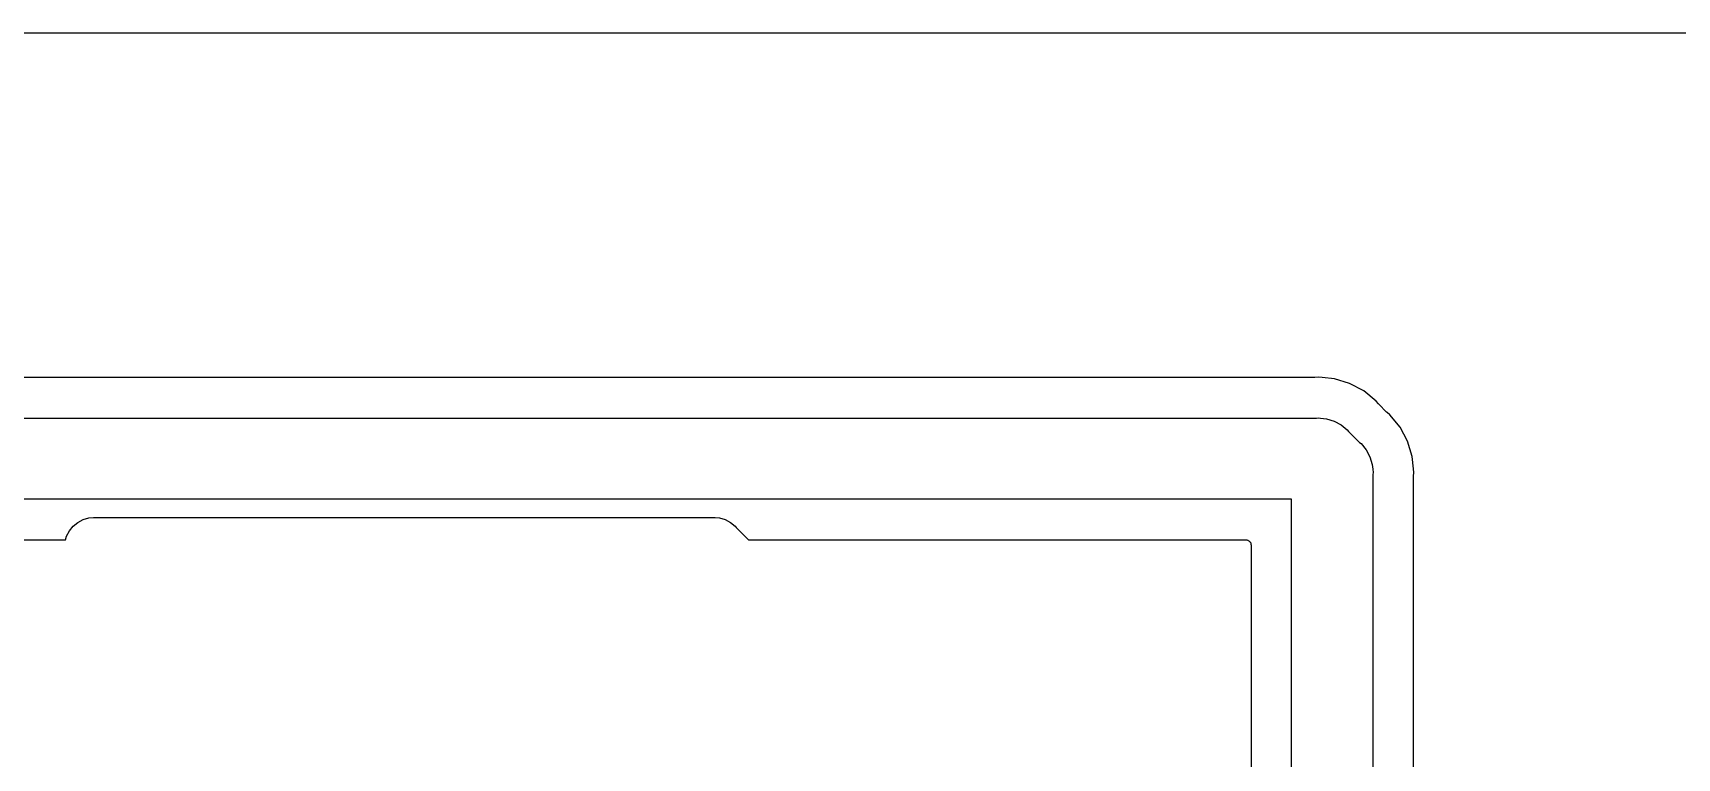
# Model space of a CAD drawing. Extents: x 74 to 216, y -130 to -38.
# Drawn here: x 148.33 to 188.84, y -55.98 to -38.1 of the extents above; entities that cross this region are included whole.
import ezdxf

# ---------------------------------------------------------------- set-up
doc = ezdxf.new("R2010")
doc.units = 0
doc.layers.add('BLACK', color=7, linetype='CONTINUOUS')

msp = doc.modelspace()

# ---------------------------------------------------------------- linework, layer by layer
at = {"layer": 'BLACK', "linetype": 'CONTINUOUS'}
for p, q in [((73.787, -38.1), (215.773, -38.1)), ((179.896, -46.6), (142.004, -46.6)), ((179.901, -46.5995), (179.896, -46.6)), ((179.906, -46.5995), (179.901, -46.5995)), ((179.908, -46.5994), (179.906, -46.5995)), ((180, -46.5903), (179.908, -46.5994)), ((180.092, -46.5994), (180, -46.5903)), ((180.392, -46.6289), (180.092, -46.5994)), ((180.092, -46.5994), (180.092, -46.5994)), ((180.769, -46.7433), (180.392, -46.6289)), ((181.117, -46.929), (180.769, -46.7433)), ((181.421, -47.1789), (181.117, -46.929)), ((181.48, -47.2504), (181.421, -47.1789)), ((181.484, -47.2542), (181.48, -47.2504)), ((181.487, -47.2584), (181.484, -47.2542)), ((181.488, -47.2597), (181.487, -47.2584)), ((181.68, -47.4519), (181.488, -47.2597)), ((141.949, -47.6), (179.951, -47.6)), ((179.951, -47.6), (180, -47.5952)), ((180, -47.5952), (180.049, -47.6)), ((180.049, -47.6), (180.196, -47.6145)), ((180.196, -47.6145), (180.385, -47.6716)), ((180.385, -47.6716), (180.558, -47.7645)), ((180.558, -47.7645), (180.711, -47.8895)), ((181.684, -47.4553), (181.68, -47.4519)), ((181.688, -47.4591), (181.684, -47.4553)), ((181.69, -47.4602), (181.688, -47.4591)), ((181.761, -47.5189), (181.69, -47.4602)), ((182.011, -47.8235), (181.761, -47.5189)), ((180.711, -47.8895), (180.742, -47.9276)), ((180.742, -47.9276), (181.012, -48.1981)), ((181.012, -48.1981), (181.051, -48.2295)), ((182.197, -48.1709), (182.011, -47.8235)), ((182.311, -48.5479), (182.197, -48.1709)), ((181.051, -48.2295), (181.175, -48.3817)), ((181.175, -48.3817), (181.268, -48.5554)), ((181.268, -48.5554), (181.326, -48.7439)), ((182.341, -48.8478), (182.311, -48.5479)), ((181.326, -48.7439), (181.337, -48.8583)), ((181.337, -48.8583), (181.345, -48.94)), ((181.345, -48.94), (181.34, -48.9891)), ((181.34, -48.9891), (181.34, -64.9187)), ((182.341, -48.8479), (182.341, -48.8478)), ((182.35, -48.94), (182.341, -48.8479)), ((182.341, -49.032), (182.35, -48.94)), ((182.34, -49.0427), (182.341, -49.0374)), ((182.34, -49.0445), (182.34, -49.0427)), ((182.34, -64.4948), (182.34, -49.0445)), ((182.341, -49.0374), (182.341, -49.032)), ((179.34, -49.6), (142.314, -49.6)), ((179.34, -64.9187), (179.34, -49.6)), ((149.327, -50.2671), (149.441, -50.1734)), ((149.441, -50.1734), (149.572, -50.1037)), ((149.572, -50.1037), (149.713, -50.0609)), ((149.713, -50.0609), (149.823, -50.05)), ((149.823, -50.05), (149.86, -50.0464)), ((149.86, -50.0464), (149.897, -50.05)), ((149.897, -50.05), (165.063, -50.05)), ((165.063, -50.05), (165.1, -50.0464)), ((165.1, -50.0464), (165.137, -50.05)), ((165.137, -50.05), (165.137, -50.05)), ((165.137, -50.05), (165.247, -50.0609)), ((165.247, -50.0609), (165.388, -50.1037)), ((165.388, -50.1037), (165.519, -50.1734)), ((165.519, -50.1734), (165.633, -50.2671)), ((142.781, -50.6), (149.137, -50.6)), ((149.137, -50.6), (149.164, -50.5116)), ((149.164, -50.5116), (149.233, -50.3813)), ((149.233, -50.3813), (149.327, -50.2671)), ((165.633, -50.2671), (165.656, -50.2957)), ((165.656, -50.2957), (165.961, -50.6)), ((165.961, -50.6), (178.213, -50.6)), ((178.213, -50.6), (178.214, -50.6)), ((178.214, -50.6), (178.214, -50.6)), ((178.214, -50.6), (178.214, -50.6)), ((178.214, -50.6), (178.215, -50.6)), ((178.215, -50.6), (178.227, -50.6013)), ((178.227, -50.6013), (178.239, -50.6026)), ((178.239, -50.6026), (178.239, -50.6027)), ((178.239, -50.6027), (178.239, -50.6028)), ((178.239, -50.6028), (178.251, -50.6064)), ((178.251, -50.6064), (178.262, -50.6099)), ((178.262, -50.6099), (178.263, -50.6101)), ((178.263, -50.6101), (178.263, -50.6103)), ((178.263, -50.6103), (178.273, -50.616)), ((178.273, -50.616), (178.284, -50.6217)), ((178.284, -50.6217), (178.284, -50.622)), ((178.284, -50.622), (178.285, -50.6222)), ((178.285, -50.6222), (178.294, -50.6299)), ((178.294, -50.6299), (178.303, -50.6375)), ((178.303, -50.6375), (178.303, -50.6378)), ((178.303, -50.6378), (178.304, -50.6381)), ((178.304, -50.6381), (178.311, -50.6474)), ((178.311, -50.6474), (178.319, -50.6567)), ((178.319, -50.6567), (178.319, -50.6571)), ((178.319, -50.6571), (178.319, -50.6574)), ((178.319, -50.6574), (178.325, -50.668)), ((178.325, -50.668), (178.33, -50.6786)), ((178.33, -50.6786), (178.331, -50.679)), ((178.331, -50.679), (178.331, -50.6794)), ((178.331, -50.6794), (178.334, -50.6909)), ((178.334, -50.6909), (178.338, -50.7023)), ((178.338, -50.7023), (178.338, -50.7028)), ((178.338, -50.7028), (178.338, -50.7032)), ((178.338, -50.7032), (178.339, -50.7151)), ((178.339, -50.7151), (178.34, -50.727)), ((178.34, -50.727), (178.34, -60.1147))]:
    msp.add_line(p, q, dxfattribs=at)

doc.saveas('drawing.dxf')
